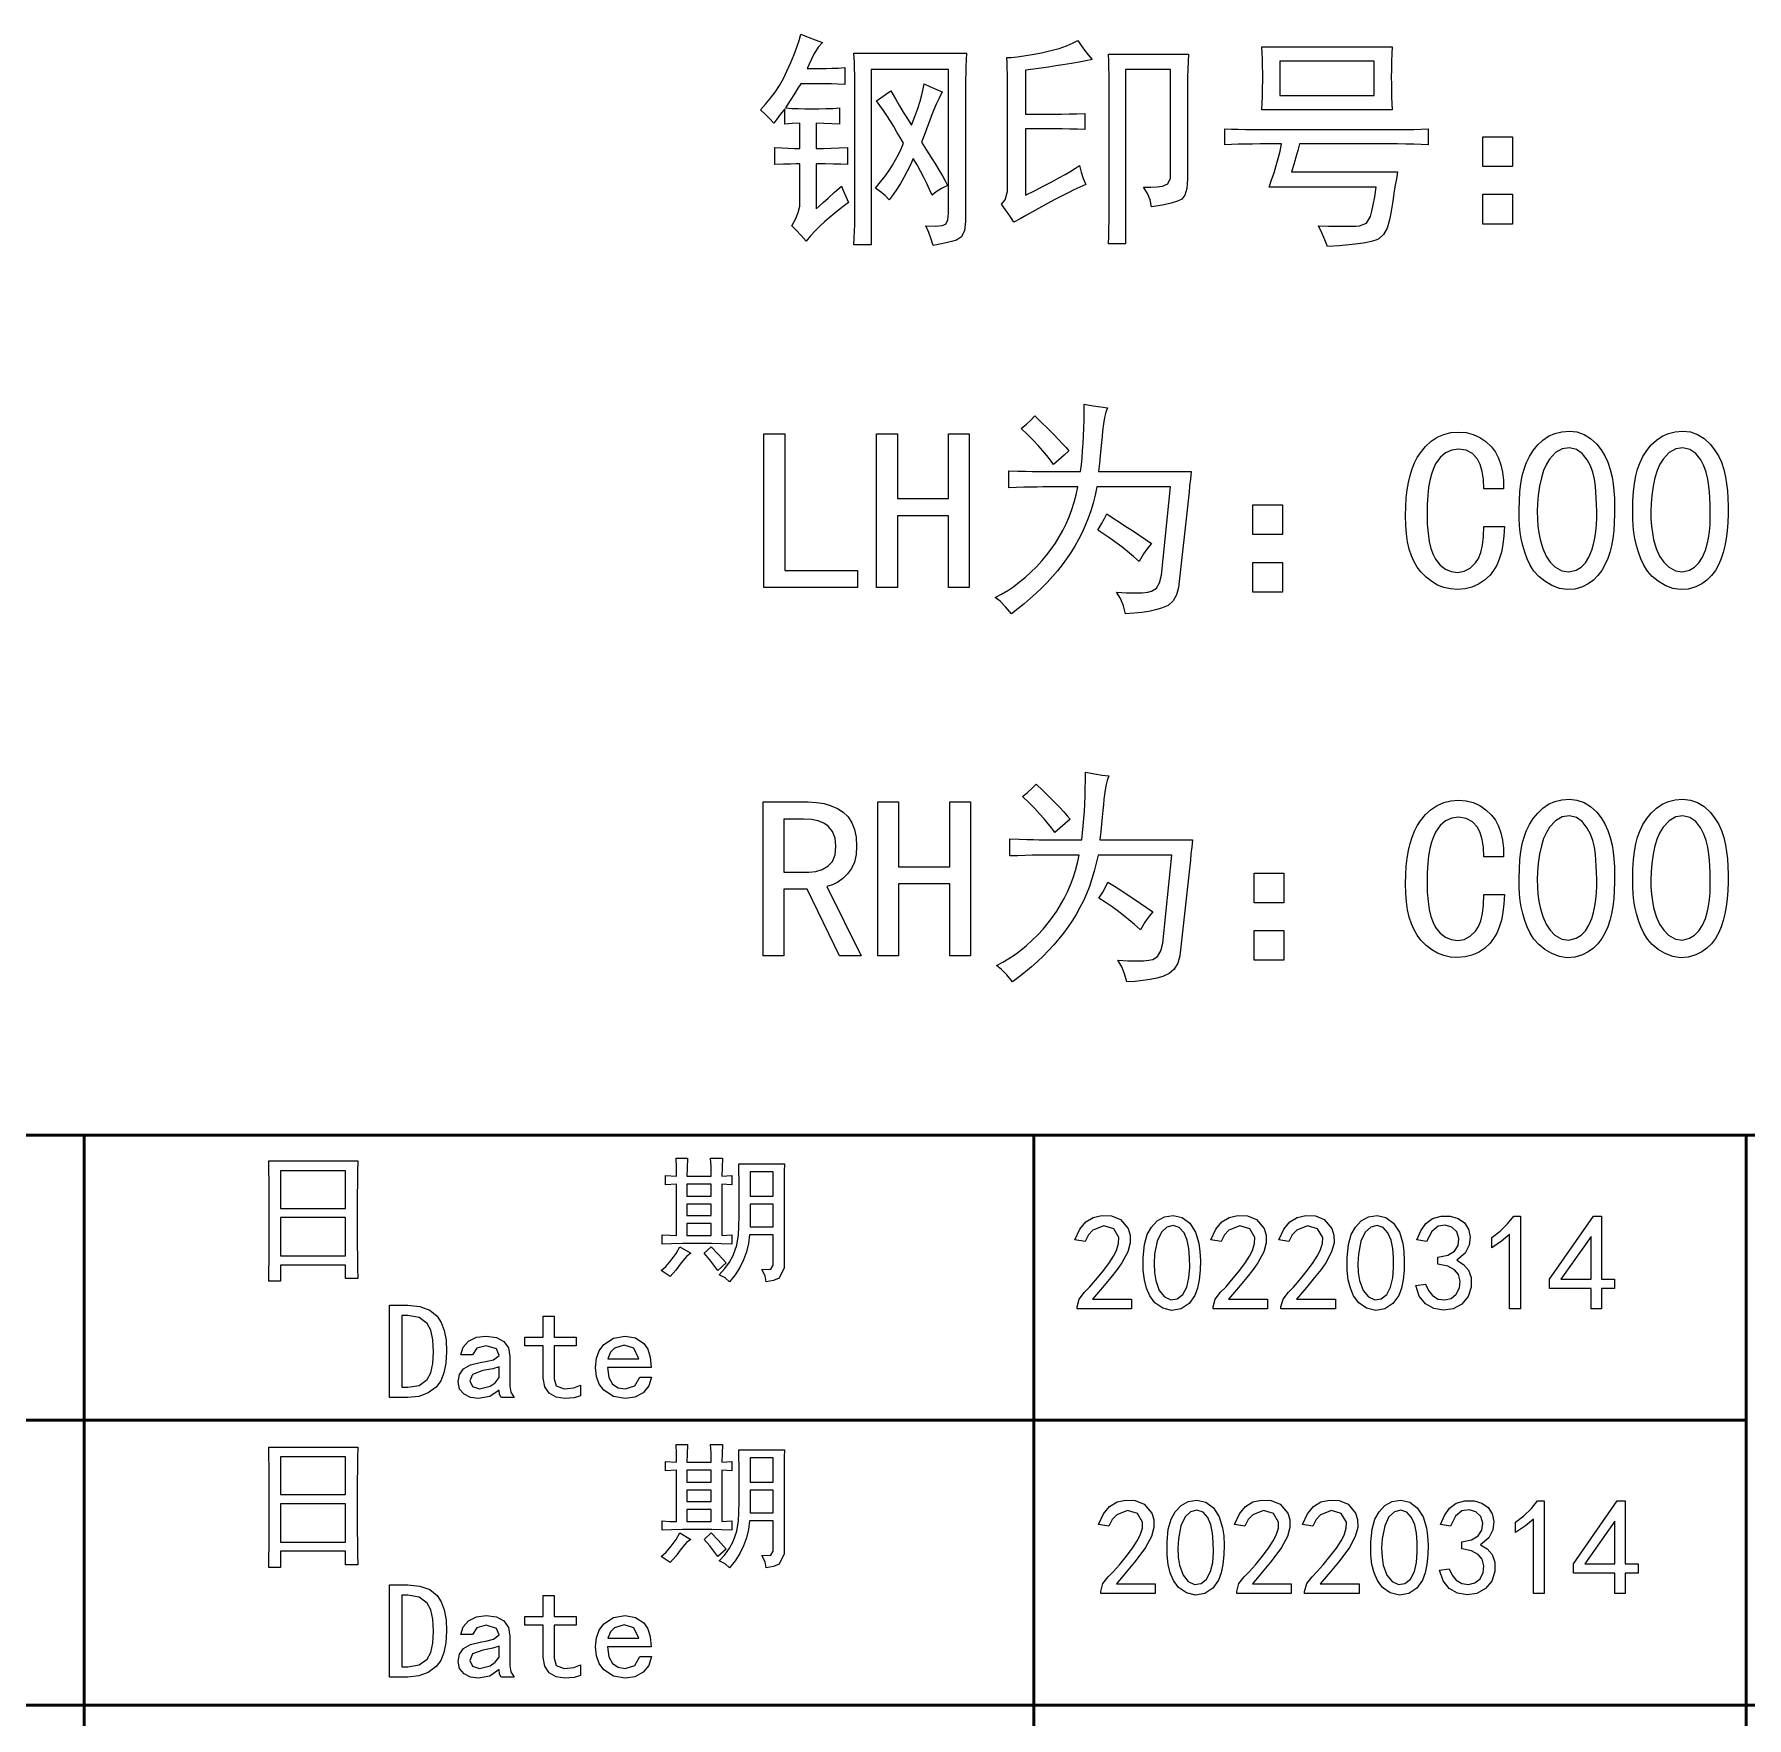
# Model space of a CAD drawing. Extents: x 0 to 1189, y 0 to 841.
# Drawn here: x 956.9 to 1011, y 54.6 to 107.8 of the extents above; entities that cross this region are included whole.
import ezdxf

# ---------------------------------------------------------------- set-up
doc = ezdxf.new("R2010")
doc.units = 0

msp = doc.modelspace()

# ---------------------------------------------------------------- linework, layer by layer
at = {"color": 7, "lineweight": 50}
for p, q in [((1179, 73), (909, 73)), ((958.502, 10), (958.502, 73)), ((988.502, 73), (988.502, 28)), ((1011.002, 10), (1011.002, 73)), ((1011.002, 64), (909, 64)), ((1179, 55), (909, 55))]:
    msp.add_line(p, q, dxfattribs=at)
at = {"color": 7, "lineweight": 25}
for points in [[(982.535, 106.186), (982.305, 106.201), (982.106, 106.211), (981.939, 106.214), (981.143, 106.214), (981.049, 106.07), (980.937, 105.894), (980.808, 105.687), (980.66, 105.447), (980.861, 105.434), (981.065, 105.426), (981.273, 105.42), (981.484, 105.418), (981.71, 105.42), (981.932, 105.426), (982.15, 105.434), (982.365, 105.447), (982.365, 104.936), (982.119, 104.951), (981.872, 104.961), (981.626, 104.964), (981.626, 104.168), (981.859, 104.17), (982.102, 104.176), (982.356, 104.184), (982.62, 104.197), (982.62, 103.657), (982.409, 103.67), (982.173, 103.678), (981.912, 103.684), (981.626, 103.686), (981.626, 102.265), (981.722, 102.348), (981.849, 102.461), (982.008, 102.603), (982.199, 102.774), (982.422, 102.975), (982.485, 102.817), (982.56, 102.647), (982.649, 102.464), (982.525, 102.37), (982.383, 102.258), (982.22, 102.128), (982.038, 101.981), (981.886, 101.851), (981.738, 101.713), (981.593, 101.565), (981.452, 101.408), (981.314, 101.242), (981.15, 101.422), (980.998, 101.583), (980.859, 101.725), (980.976, 101.934), (981.061, 102.142), (981.115, 102.35), (981.115, 103.686), (980.99, 103.684), (980.816, 103.678), (980.593, 103.67), (980.319, 103.657), (980.319, 104.197), (980.539, 104.184), (980.745, 104.176), (980.937, 104.17), (981.115, 104.168), (981.115, 104.964), (980.866, 104.957), (980.632, 104.936), (980.632, 105.418), (980.493, 105.242), (980.379, 105.09), (980.291, 104.964), (980.155, 105.112), (980.013, 105.254), (979.865, 105.39), (980.03, 105.566), (980.185, 105.753), (980.33, 105.951), (980.465, 106.16), (980.589, 106.38), (980.703, 106.612), (980.825, 106.886), (980.93, 107.139), (981.018, 107.372), (981.089, 107.584), (981.143, 107.776), (981.37, 107.685), (981.598, 107.6), (981.825, 107.521), (981.687, 107.372), (981.555, 107.151), (981.475, 106.987), (981.404, 106.836), (981.342, 106.697), (981.939, 106.697), (982.119, 106.7), (982.317, 106.71), (982.535, 106.725)], [(986.37, 107.18), (986.362, 106.972), (986.355, 106.763), (986.349, 106.555), (986.345, 106.347), (986.343, 106.138), (986.342, 105.93), (986.342, 101.867), (986.31, 101.574), (986.216, 101.375), (986.058, 101.271), (985.905, 101.228), (985.731, 101.186), (985.536, 101.143), (985.319, 101.1), (985.256, 101.309), (985.18, 101.517), (985.092, 101.725), (985.401, 101.719), (985.61, 101.738), (985.717, 101.782), (985.781, 101.91), (985.802, 102.123), (985.802, 106.668), (983.359, 106.668), (983.359, 101.129), (982.819, 101.129), (982.83, 101.343), (982.838, 101.556), (982.843, 101.766), (982.847, 101.974), (982.848, 102.18), (982.848, 106.413), (982.846, 106.514), (982.841, 106.676), (982.832, 106.898), (982.819, 107.18)], [(990.147, 103.032), (989.958, 102.946), (989.769, 102.857), (989.582, 102.766), (989.395, 102.672), (989.209, 102.576), (989.024, 102.478), (988.839, 102.378), (988.65, 102.275), (988.46, 102.169), (988.267, 102.061), (988.072, 101.951), (987.874, 101.839), (987.741, 102.041), (987.609, 102.23), (987.476, 102.407), (987.597, 102.549), (987.675, 102.805), (987.675, 105.788), (987.674, 106.051), (987.672, 106.293), (987.668, 106.512), (987.662, 106.71), (987.655, 106.885), (987.647, 107.038), (987.79, 107.044), (987.972, 107.063), (988.19, 107.094), (988.447, 107.138), (988.74, 107.194), (989.036, 107.259), (989.299, 107.33), (989.53, 107.407), (989.727, 107.49), (989.891, 107.578), (989.994, 107.423), (990.104, 107.272), (990.221, 107.125), (990.345, 106.981), (990.149, 106.938), (989.93, 106.896), (989.688, 106.853), (989.422, 106.811), (989.198, 106.776), (988.968, 106.742), (988.732, 106.708), (988.49, 106.674), (988.243, 106.64), (988.243, 105.248), (988.925, 105.248), (989.145, 105.249), (989.375, 105.253), (989.614, 105.258), (989.861, 105.266), (990.118, 105.276), (990.118, 104.765), (989.88, 104.775), (989.641, 104.783), (989.402, 104.789), (989.164, 104.792), (988.925, 104.793), (988.243, 104.793), (988.243, 102.691), (988.543, 102.843), (988.818, 102.984), (989.069, 103.116), (989.294, 103.238), (989.495, 103.35), (989.671, 103.453), (989.822, 103.546), (989.948, 103.629), (989.995, 103.424), (990.061, 103.225)], [(993.385, 107.151), (993.375, 106.913), (993.367, 106.674), (993.361, 106.436), (993.358, 106.197), (993.357, 105.958), (993.357, 103.203), (993.336, 102.904), (993.275, 102.691), (993.172, 102.563), (993.043, 102.5), (992.842, 102.439), (992.568, 102.38), (992.22, 102.322), (992.179, 102.543), (992.094, 102.751), (991.965, 102.947), (992.195, 102.95), (992.394, 102.96), (992.561, 102.975), (992.739, 103.053), (992.817, 103.231), (992.817, 106.668), (991.397, 106.668), (991.397, 101.157), (990.857, 101.157), (990.866, 101.395), (990.873, 101.637), (990.878, 101.882), (990.882, 102.129), (990.884, 102.38), (990.885, 102.634), (990.885, 105.873), (990.884, 106.082), (990.882, 106.293), (990.878, 106.505), (990.873, 106.719), (990.866, 106.934), (990.857, 107.151)], [(999.823, 107.379), (999.81, 107.159), (999.801, 106.924), (999.796, 106.676), (999.794, 106.413), (999.795, 106.199), (999.799, 105.99), (999.805, 105.786), (999.812, 105.586), (999.823, 105.39), (995.703, 105.39), (995.716, 105.598), (995.725, 105.823), (995.73, 106.067), (995.732, 106.328), (995.731, 106.551), (995.727, 106.768), (995.722, 106.979), (995.714, 107.182), (995.703, 107.379)], [(999.255, 105.845), (999.255, 106.924), (996.272, 106.924), (996.272, 105.845)], [(983.984, 105.987), (984.129, 105.736), (984.259, 105.513), (984.375, 105.319), (984.477, 105.153), (984.564, 105.016), (984.638, 104.907), (984.743, 105.18), (984.833, 105.431), (984.907, 105.66), (984.966, 105.867), (985.008, 106.051), (985.035, 106.214), (985.212, 106.122), (985.401, 106.037), (985.603, 105.958), (985.508, 105.76), (985.419, 105.564), (985.337, 105.37), (985.263, 105.177), (985.19, 104.983), (985.113, 104.783), (985.033, 104.578), (984.95, 104.367), (985.113, 104.117), (985.261, 103.885), (985.394, 103.672), (985.511, 103.477), (985.614, 103.301), (985.701, 103.143), (985.774, 103.004), (985.581, 102.906), (985.42, 102.802), (985.291, 102.691), (985.211, 102.874), (985.124, 103.061), (985.028, 103.252), (984.925, 103.449), (984.813, 103.65), (984.694, 103.856), (984.602, 103.648), (984.504, 103.448), (984.4, 103.254), (984.291, 103.067), (984.175, 102.888), (984.054, 102.715), (983.927, 102.549), (983.804, 102.679), (983.662, 102.802), (983.501, 102.918), (983.663, 103.113), (983.807, 103.298), (983.933, 103.475), (984.041, 103.643), (984.137, 103.809), (984.226, 103.98), (984.307, 104.157), (984.382, 104.339), (984.281, 104.51), (984.179, 104.683), (984.076, 104.858), (983.97, 105.035), (983.862, 105.208), (983.753, 105.372), (983.642, 105.528), (983.53, 105.674), (983.668, 105.772), (983.82, 105.876)], [(999.993, 104.765), (1000.256, 104.767), (1000.505, 104.772), (1000.739, 104.781), (1000.959, 104.793), (1000.959, 104.282), (1000.739, 104.295), (1000.505, 104.303), (1000.256, 104.309), (999.993, 104.311), (996.897, 104.311), (996.838, 104.106), (996.776, 103.891), (996.71, 103.666), (996.641, 103.43), (999.993, 103.43), (999.953, 103.211), (999.919, 103.011), (999.889, 102.828), (999.865, 102.663), (999.841, 102.499), (999.812, 102.318), (999.777, 102.122), (999.737, 101.91), (999.662, 101.648), (999.548, 101.449), (999.397, 101.313), (999.301, 101.27), (999.16, 101.23), (998.974, 101.192), (998.743, 101.158), (998.466, 101.126), (998.144, 101.098), (997.777, 101.072), (997.695, 101.283), (997.601, 101.501), (997.493, 101.725), (997.813, 101.717), (998.091, 101.713), (998.328, 101.711), (998.522, 101.713), (998.675, 101.717), (998.786, 101.725), (999.01, 101.814), (999.141, 102.024), (999.184, 102.183), (999.226, 102.389), (999.269, 102.644), (999.311, 102.947), (995.931, 102.947), (996.013, 103.174), (996.089, 103.401), (996.158, 103.629), (996.221, 103.856), (996.278, 104.083), (996.328, 104.311), (995.647, 104.311), (995.411, 104.309), (995.183, 104.306), (994.961, 104.3), (994.747, 104.292), (994.539, 104.282), (994.539, 104.793), (994.747, 104.783), (994.961, 104.775), (995.183, 104.77), (995.411, 104.766), (995.647, 104.765)], [(1002.686, 104.538), (1003.624, 104.538), (1003.624, 103.6), (1002.686, 103.6)], [(1002.686, 102.72), (1003.624, 102.72), (1003.624, 101.782), (1002.686, 101.782)], [(990.832, 95.978), (990.779, 95.836), (990.736, 95.666), (990.701, 95.467), (990.676, 95.239), (990.66, 95.07), (990.642, 94.883), (990.622, 94.678), (990.6, 94.457), (990.575, 94.217), (990.548, 93.961), (993.474, 93.961), (993.447, 93.728), (993.424, 93.514), (993.405, 93.316), (993.389, 93.137), (993.076, 90.296), (993.01, 90.064), (992.899, 89.877), (992.741, 89.737), (992.536, 89.643), (992.345, 89.591), (992.136, 89.547), (991.909, 89.513), (991.664, 89.488), (991.4, 89.472), (991.331, 89.725), (991.236, 89.952), (991.116, 90.154), (991.433, 90.137), (991.702, 90.131), (991.924, 90.137), (992.098, 90.154), (992.224, 90.183), (992.372, 90.277), (992.476, 90.448), (992.536, 90.694), (992.82, 93.478), (990.491, 93.478), (990.435, 93.22), (990.371, 92.969), (990.298, 92.725), (990.216, 92.487), (990.125, 92.256), (990.026, 92.033), (989.917, 91.816), (989.8, 91.605), (989.674, 91.402), (989.539, 91.205), (989.396, 91.014), (989.247, 90.827), (989.09, 90.644), (988.926, 90.464), (988.754, 90.289), (988.576, 90.118), (988.391, 89.951), (988.198, 89.787), (987.999, 89.628), (987.792, 89.472), (987.609, 89.693), (987.439, 89.864), (987.281, 89.984), (987.48, 90.09), (987.676, 90.208), (987.866, 90.336), (988.052, 90.475), (988.234, 90.625), (988.411, 90.786), (988.583, 90.957), (988.751, 91.14), (988.914, 91.333), (989.054, 91.516), (989.185, 91.705), (989.307, 91.902), (989.419, 92.106), (989.521, 92.317), (989.615, 92.535), (989.699, 92.76), (989.773, 92.992), (989.839, 93.232), (989.894, 93.478), (988.957, 93.478), (988.788, 93.477), (988.603, 93.475), (988.403, 93.471), (988.187, 93.465), (987.955, 93.458), (987.707, 93.45), (987.707, 93.989), (987.994, 93.979), (988.243, 93.971), (988.453, 93.966), (988.625, 93.962), (988.758, 93.961), (989.98, 93.961), (990.003, 94.178), (990.024, 94.4), (990.043, 94.627), (990.058, 94.859), (990.071, 95.096), (990.081, 95.337), (990.088, 95.584), (990.092, 95.835), (990.093, 96.092), (990.377, 96.041), (990.623, 96.003)], [(988.105, 95.325), (988.266, 95.457), (988.408, 95.59), (988.531, 95.722), (988.748, 95.512), (988.943, 95.319), (989.119, 95.143), (989.273, 94.985), (989.406, 94.844), (989.519, 94.721), (989.61, 94.614), (989.456, 94.479), (989.295, 94.337), (989.127, 94.188), (989.03, 94.323), (988.916, 94.467), (988.786, 94.62), (988.64, 94.782), (988.478, 94.954), (988.299, 95.134)], [(1003.367, 92.228), (1003.351, 91.932), (1003.318, 91.662), (1003.27, 91.418), (1003.205, 91.198), (1003.124, 91.005), (1003.026, 90.837), (1002.912, 90.694), (1002.735, 90.53), (1002.544, 90.403), (1002.34, 90.312), (1002.122, 90.258), (1001.89, 90.239), (1001.668, 90.255), (1001.457, 90.301), (1001.258, 90.378), (1001.069, 90.486), (1000.891, 90.624), (1000.725, 90.793), (1000.612, 90.942), (1000.514, 91.112), (1000.431, 91.303), (1000.363, 91.514), (1000.31, 91.747), (1000.272, 92), (1000.25, 92.274), (1000.242, 92.569), (1000.248, 92.857), (1000.265, 93.129), (1000.294, 93.383), (1000.335, 93.621), (1000.387, 93.842), (1000.45, 94.046), (1000.526, 94.234), (1000.612, 94.404), (1000.711, 94.558), (1000.875, 94.757), (1001.053, 94.921), (1001.247, 95.048), (1001.456, 95.138), (1001.679, 95.193), (1001.918, 95.211), (1002.16, 95.192), (1002.384, 95.136), (1002.591, 95.042), (1002.782, 94.911), (1002.955, 94.742), (1003.08, 94.575), (1003.181, 94.387), (1003.257, 94.178), (1003.309, 93.947), (1003.336, 93.695), (1003.339, 93.421), (1002.714, 93.421), (1002.701, 93.714), (1002.664, 93.968), (1002.602, 94.183), (1002.515, 94.359), (1002.36, 94.532), (1002.161, 94.637), (1001.918, 94.671), (1001.702, 94.642), (1001.51, 94.554), (1001.34, 94.408), (1001.194, 94.203), (1001.122, 94.056), (1001.062, 93.882), (1001.012, 93.683), (1000.973, 93.458), (1000.946, 93.207), (1000.929, 92.929), (1000.924, 92.626), (1000.931, 92.302), (1000.954, 92.012), (1000.991, 91.756), (1001.044, 91.534), (1001.111, 91.345), (1001.194, 91.191), (1001.338, 91.011), (1001.503, 90.882), (1001.686, 90.805), (1001.89, 90.779), (1002.092, 90.812), (1002.281, 90.912), (1002.458, 91.078), (1002.55, 91.219), (1002.622, 91.405), (1002.673, 91.635), (1002.703, 91.909), (1002.714, 92.228)], [(1003.841, 93.037), (1003.859, 93.326), (1003.889, 93.59), (1003.931, 93.829), (1003.986, 94.042), (1004.054, 94.231), (1004.156, 94.441), (1004.278, 94.632), (1004.419, 94.804), (1004.58, 94.955), (1004.76, 95.08), (1004.96, 95.168), (1005.179, 95.222), (1005.418, 95.239), (1005.658, 95.214), (1005.883, 95.136), (1006.091, 95.008), (1006.284, 94.828), (1006.422, 94.654), (1006.539, 94.464), (1006.635, 94.256), (1006.711, 94.032), (1006.767, 93.791), (1006.801, 93.577), (1006.825, 93.353), (1006.842, 93.119), (1006.849, 92.875), (1006.848, 92.621), (1006.838, 92.356), (1006.818, 92.094), (1006.788, 91.849), (1006.746, 91.621), (1006.693, 91.409), (1006.629, 91.214), (1006.554, 91.035), (1006.448, 90.843), (1006.322, 90.676), (1006.177, 90.534), (1006.013, 90.417), (1005.83, 90.325), (1005.588, 90.253), (1005.347, 90.236), (1005.105, 90.274), (1004.864, 90.367), (1004.64, 90.498), (1004.452, 90.648), (1004.299, 90.817), (1004.182, 91.006), (1004.089, 91.208), (1004.011, 91.415), (1003.947, 91.627), (1003.898, 91.845), (1003.868, 92.033), (1003.848, 92.247), (1003.836, 92.485), (1003.834, 92.749)], [(1007.427, 93.037), (1007.445, 93.326), (1007.475, 93.59), (1007.518, 93.829), (1007.573, 94.042), (1007.64, 94.231), (1007.742, 94.441), (1007.864, 94.632), (1008.005, 94.804), (1008.166, 94.955), (1008.346, 95.08), (1008.546, 95.168), (1008.765, 95.222), (1009.004, 95.239), (1009.245, 95.214), (1009.469, 95.136), (1009.678, 95.008), (1009.87, 94.828), (1010.008, 94.654), (1010.125, 94.464), (1010.222, 94.256), (1010.298, 94.032), (1010.353, 93.791), (1010.387, 93.577), (1010.412, 93.353), (1010.428, 93.119), (1010.435, 92.875), (1010.434, 92.621), (1010.424, 92.356), (1010.405, 92.094), (1010.374, 91.849), (1010.332, 91.621), (1010.279, 91.409), (1010.215, 91.214), (1010.14, 91.035), (1010.034, 90.843), (1009.909, 90.676), (1009.764, 90.534), (1009.599, 90.417), (1009.416, 90.325), (1009.174, 90.253), (1008.933, 90.236), (1008.691, 90.274), (1008.45, 90.367), (1008.226, 90.498), (1008.038, 90.648), (1007.885, 90.817), (1007.768, 91.006), (1007.676, 91.208), (1007.598, 91.415), (1007.534, 91.627), (1007.484, 91.845), (1007.455, 92.033), (1007.434, 92.247), (1007.423, 92.485), (1007.42, 92.749)], [(982.933, 90.296), (979.978, 90.296), (979.978, 95.154), (980.632, 95.154), (980.632, 90.836), (982.933, 90.836)], [(986.463, 90.296), (985.809, 90.296), (985.809, 92.569), (984.19, 92.569), (984.19, 90.296), (983.536, 90.296), (983.536, 95.154), (984.19, 95.154), (984.19, 93.109), (985.809, 93.109), (985.809, 95.154), (986.463, 95.154)], [(1004.438, 93.208), (1004.415, 92.952), (1004.406, 92.706), (1004.409, 92.469), (1004.425, 92.242), (1004.453, 92.024), (1004.494, 91.816), (1004.577, 91.533), (1004.682, 91.294), (1004.811, 91.1), (1004.963, 90.95), (1005.182, 90.825), (1005.405, 90.792), (1005.631, 90.85), (1005.79, 90.948), (1005.925, 91.085), (1006.038, 91.26), (1006.128, 91.475), (1006.184, 91.666), (1006.228, 91.864), (1006.259, 92.068), (1006.278, 92.28), (1006.284, 92.498), (1006.282, 92.716), (1006.277, 92.925), (1006.269, 93.127), (1006.257, 93.321), (1006.241, 93.506), (1006.21, 93.728), (1006.156, 93.94), (1006.082, 94.14), (1005.986, 94.33), (1005.828, 94.537), (1005.639, 94.665), (1005.418, 94.714), (1005.19, 94.681), (1004.982, 94.562), (1004.793, 94.359), (1004.692, 94.195), (1004.606, 93.997), (1004.535, 93.767), (1004.479, 93.504)], [(1008.024, 93.208), (1008.002, 92.952), (1007.992, 92.706), (1007.995, 92.469), (1008.011, 92.242), (1008.04, 92.024), (1008.081, 91.816), (1008.163, 91.533), (1008.269, 91.294), (1008.398, 91.1), (1008.549, 90.95), (1008.769, 90.825), (1008.991, 90.792), (1009.217, 90.85), (1009.376, 90.948), (1009.512, 91.085), (1009.625, 91.26), (1009.714, 91.475), (1009.77, 91.666), (1009.814, 91.864), (1009.845, 92.068), (1009.864, 92.28), (1009.87, 92.498), (1009.869, 92.716), (1009.864, 92.925), (1009.855, 93.127), (1009.843, 93.321), (1009.828, 93.506), (1009.796, 93.728), (1009.743, 93.94), (1009.668, 94.14), (1009.572, 94.33), (1009.414, 94.537), (1009.225, 94.665), (1009.004, 94.714), (1008.777, 94.681), (1008.568, 94.562), (1008.379, 94.359), (1008.278, 94.195), (1008.193, 93.997), (1008.122, 93.767), (1008.065, 93.504)], [(990.803, 92.626), (991.006, 92.495), (991.209, 92.364), (991.412, 92.231), (991.615, 92.097), (991.818, 91.962), (992.021, 91.826), (992.224, 91.688), (992.104, 91.549), (991.971, 91.36), (991.826, 91.12), (991.646, 91.28), (991.464, 91.433), (991.28, 91.581), (991.093, 91.723), (990.904, 91.859), (990.713, 91.99), (990.519, 92.114), (990.639, 92.31), (990.734, 92.481)], [(995.419, 92.91), (996.357, 92.91), (996.357, 91.972), (995.419, 91.972)], [(995.419, 91.092), (996.357, 91.092), (996.357, 90.154), (995.419, 90.154)], [(990.873, 84.35), (990.82, 84.208), (990.777, 84.038), (990.742, 83.839), (990.716, 83.612), (990.701, 83.442), (990.683, 83.255), (990.663, 83.05), (990.641, 82.829), (990.616, 82.59), (990.589, 82.333), (993.515, 82.333), (993.488, 82.101), (993.465, 81.886), (993.446, 81.689), (993.43, 81.509), (993.117, 78.668), (993.051, 78.436), (992.94, 78.249), (992.781, 78.109), (992.577, 78.015), (992.386, 77.963), (992.177, 77.919), (991.95, 77.885), (991.705, 77.86), (991.441, 77.844), (991.371, 78.097), (991.277, 78.324), (991.157, 78.526), (991.474, 78.509), (991.743, 78.504), (991.965, 78.509), (992.139, 78.526), (992.265, 78.555), (992.413, 78.649), (992.517, 78.82), (992.577, 79.066), (992.861, 81.85), (990.532, 81.85), (990.476, 81.592), (990.412, 81.341), (990.339, 81.097), (990.257, 80.859), (990.166, 80.629), (990.066, 80.405), (989.958, 80.188), (989.841, 79.977), (989.715, 79.774), (989.58, 79.577), (989.437, 79.386), (989.288, 79.199), (989.131, 79.016), (988.966, 78.837), (988.795, 78.661), (988.617, 78.49), (988.432, 78.323), (988.239, 78.159), (988.04, 78), (987.833, 77.844), (987.65, 78.065), (987.479, 78.236), (987.322, 78.356), (987.521, 78.462), (987.717, 78.58), (987.907, 78.708), (988.093, 78.847), (988.275, 78.997), (988.452, 79.158), (988.624, 79.329), (988.792, 79.512), (988.955, 79.705), (989.095, 79.888), (989.226, 80.077), (989.348, 80.274), (989.46, 80.478), (989.562, 80.689), (989.656, 80.907), (989.74, 81.132), (989.814, 81.364), (989.879, 81.604), (989.935, 81.85), (988.998, 81.85), (988.829, 81.849), (988.644, 81.847), (988.444, 81.843), (988.228, 81.838), (987.996, 81.83), (987.748, 81.822), (987.748, 82.362), (988.035, 82.351), (988.284, 82.343), (988.494, 82.338), (988.666, 82.334), (988.799, 82.333), (990.02, 82.333), (990.044, 82.55), (990.065, 82.772), (990.084, 82.999), (990.099, 83.231), (990.112, 83.468), (990.121, 83.709), (990.128, 83.956), (990.133, 84.207), (990.134, 84.464), (990.418, 84.413), (990.664, 84.375)], [(988.145, 83.697), (988.306, 83.829), (988.448, 83.962), (988.572, 84.094), (988.788, 83.884), (988.984, 83.691), (989.159, 83.515), (989.314, 83.357), (989.447, 83.216), (989.56, 83.093), (989.651, 82.987), (989.496, 82.851), (989.336, 82.709), (989.168, 82.56), (989.071, 82.695), (988.957, 82.839), (988.827, 82.992), (988.681, 83.154), (988.519, 83.326), (988.34, 83.507)], [(983.047, 78.668), (982.365, 78.668), (981.342, 80.771), (980.603, 80.771), (980.603, 78.668), (979.95, 78.668), (979.95, 83.526), (981.37, 83.526), (981.633, 83.513), (981.875, 83.474), (982.097, 83.409), (982.298, 83.317), (982.478, 83.2), (982.632, 83.052), (982.751, 82.872), (982.836, 82.659), (982.888, 82.413), (982.905, 82.134), (982.887, 81.866), (982.834, 81.63), (982.745, 81.426), (982.62, 81.254), (982.473, 81.112), (982.315, 80.998), (982.146, 80.913), (981.967, 80.856)], [(986.503, 78.668), (985.85, 78.668), (985.85, 80.941), (984.231, 80.941), (984.231, 78.668), (983.577, 78.668), (983.577, 83.526), (984.231, 83.526), (984.231, 81.481), (985.85, 81.481), (985.85, 83.526), (986.503, 83.526)], [(1003.367, 80.6), (1003.351, 80.304), (1003.318, 80.034), (1003.27, 79.79), (1003.205, 79.57), (1003.124, 79.377), (1003.026, 79.209), (1002.912, 79.066), (1002.735, 78.902), (1002.544, 78.775), (1002.34, 78.684), (1002.122, 78.63), (1001.89, 78.612), (1001.668, 78.627), (1001.457, 78.673), (1001.258, 78.75), (1001.069, 78.858), (1000.891, 78.996), (1000.725, 79.166), (1000.612, 79.314), (1000.514, 79.484), (1000.431, 79.675), (1000.363, 79.886), (1000.31, 80.119), (1000.272, 80.372), (1000.25, 80.646), (1000.242, 80.941), (1000.248, 81.229), (1000.265, 81.501), (1000.294, 81.755), (1000.335, 81.993), (1000.387, 82.214), (1000.45, 82.418), (1000.526, 82.606), (1000.612, 82.776), (1000.711, 82.93), (1000.875, 83.129), (1001.053, 83.293), (1001.247, 83.42), (1001.456, 83.511), (1001.679, 83.565), (1001.918, 83.583), (1002.16, 83.564), (1002.384, 83.508), (1002.591, 83.414), (1002.782, 83.283), (1002.955, 83.114), (1003.08, 82.947), (1003.181, 82.759), (1003.257, 82.55), (1003.309, 82.319), (1003.336, 82.067), (1003.339, 81.793), (1002.714, 81.793), (1002.701, 82.086), (1002.664, 82.34), (1002.602, 82.555), (1002.515, 82.731), (1002.36, 82.904), (1002.161, 83.009), (1001.918, 83.043), (1001.702, 83.014), (1001.51, 82.926), (1001.34, 82.78), (1001.194, 82.575), (1001.122, 82.428), (1001.062, 82.255), (1001.012, 82.055), (1000.973, 81.83), (1000.946, 81.579), (1000.929, 81.301), (1000.924, 80.998), (1000.931, 80.674), (1000.954, 80.384), (1000.991, 80.128), (1001.044, 79.906), (1001.111, 79.718), (1001.194, 79.563), (1001.338, 79.383), (1001.503, 79.254), (1001.686, 79.177), (1001.89, 79.151), (1002.092, 79.184), (1002.281, 79.284), (1002.458, 79.45), (1002.55, 79.591), (1002.622, 79.777), (1002.673, 80.007), (1002.703, 80.281), (1002.714, 80.6)], [(1003.841, 81.409), (1003.859, 81.698), (1003.889, 81.962), (1003.931, 82.201), (1003.986, 82.414), (1004.054, 82.603), (1004.156, 82.813), (1004.278, 83.004), (1004.419, 83.176), (1004.58, 83.327), (1004.76, 83.452), (1004.96, 83.541), (1005.179, 83.594), (1005.418, 83.612), (1005.658, 83.586), (1005.883, 83.509), (1006.091, 83.38), (1006.284, 83.2), (1006.422, 83.026), (1006.539, 82.836), (1006.635, 82.629), (1006.711, 82.404), (1006.767, 82.163), (1006.801, 81.949), (1006.825, 81.725), (1006.842, 81.492), (1006.849, 81.247), (1006.848, 80.993), (1006.838, 80.728), (1006.818, 80.466), (1006.788, 80.221), (1006.746, 79.993), (1006.693, 79.781), (1006.629, 79.586), (1006.554, 79.407), (1006.448, 79.215), (1006.322, 79.048), (1006.177, 78.906), (1006.013, 78.789), (1005.83, 78.697), (1005.588, 78.625), (1005.347, 78.608), (1005.105, 78.646), (1004.864, 78.739), (1004.64, 78.87), (1004.452, 79.02), (1004.299, 79.189), (1004.182, 79.379), (1004.089, 79.58), (1004.011, 79.787), (1003.947, 79.999), (1003.898, 80.217), (1003.868, 80.405), (1003.848, 80.619), (1003.836, 80.857), (1003.834, 81.121)], [(1007.427, 81.409), (1007.445, 81.698), (1007.475, 81.962), (1007.518, 82.201), (1007.573, 82.414), (1007.64, 82.603), (1007.742, 82.813), (1007.864, 83.004), (1008.005, 83.176), (1008.166, 83.327), (1008.346, 83.452), (1008.546, 83.541), (1008.765, 83.594), (1009.004, 83.612), (1009.245, 83.586), (1009.469, 83.509), (1009.678, 83.38), (1009.87, 83.2), (1010.008, 83.026), (1010.125, 82.836), (1010.222, 82.629), (1010.298, 82.404), (1010.353, 82.163), (1010.387, 81.949), (1010.412, 81.725), (1010.428, 81.492), (1010.435, 81.247), (1010.434, 80.993), (1010.424, 80.728), (1010.405, 80.466), (1010.374, 80.221), (1010.332, 79.993), (1010.279, 79.781), (1010.215, 79.586), (1010.14, 79.407), (1010.034, 79.215), (1009.909, 79.048), (1009.764, 78.906), (1009.599, 78.789), (1009.416, 78.697), (1009.174, 78.625), (1008.933, 78.608), (1008.691, 78.646), (1008.45, 78.739), (1008.226, 78.87), (1008.038, 79.02), (1007.885, 79.189), (1007.768, 79.379), (1007.676, 79.58), (1007.598, 79.787), (1007.534, 79.999), (1007.484, 80.217), (1007.455, 80.405), (1007.434, 80.619), (1007.423, 80.857), (1007.42, 81.121)], [(982.251, 82.134), (982.224, 82.38), (982.144, 82.589), (982.01, 82.759), (981.87, 82.859), (981.694, 82.93), (981.48, 82.972), (981.228, 82.987), (980.603, 82.987), (980.603, 81.31), (981.399, 81.31), (981.617, 81.331), (981.816, 81.392), (981.995, 81.495), (982.138, 81.648), (982.223, 81.861)], [(1004.438, 81.58), (1004.415, 81.324), (1004.406, 81.078), (1004.409, 80.842), (1004.425, 80.614), (1004.453, 80.397), (1004.494, 80.188), (1004.577, 79.905), (1004.682, 79.666), (1004.811, 79.472), (1004.963, 79.322), (1005.182, 79.197), (1005.405, 79.164), (1005.631, 79.222), (1005.79, 79.32), (1005.925, 79.457), (1006.038, 79.632), (1006.128, 79.847), (1006.184, 80.038), (1006.228, 80.236), (1006.259, 80.441), (1006.278, 80.652), (1006.284, 80.87), (1006.282, 81.088), (1006.277, 81.297), (1006.269, 81.499), (1006.257, 81.693), (1006.241, 81.879), (1006.21, 82.101), (1006.156, 82.312), (1006.082, 82.512), (1005.986, 82.702), (1005.828, 82.909), (1005.639, 83.037), (1005.418, 83.086), (1005.19, 83.053), (1004.982, 82.934), (1004.793, 82.731), (1004.692, 82.567), (1004.606, 82.369), (1004.535, 82.139), (1004.479, 81.876)], [(1008.024, 81.58), (1008.002, 81.324), (1007.992, 81.078), (1007.995, 80.842), (1008.011, 80.614), (1008.04, 80.397), (1008.081, 80.188), (1008.163, 79.905), (1008.269, 79.666), (1008.398, 79.472), (1008.549, 79.322), (1008.769, 79.197), (1008.991, 79.164), (1009.217, 79.222), (1009.376, 79.32), (1009.512, 79.457), (1009.625, 79.632), (1009.714, 79.847), (1009.77, 80.038), (1009.814, 80.236), (1009.845, 80.441), (1009.864, 80.652), (1009.87, 80.87), (1009.869, 81.088), (1009.864, 81.297), (1009.855, 81.499), (1009.843, 81.693), (1009.828, 81.879), (1009.796, 82.101), (1009.743, 82.312), (1009.668, 82.512), (1009.572, 82.702), (1009.414, 82.909), (1009.225, 83.037), (1009.004, 83.086), (1008.777, 83.053), (1008.568, 82.934), (1008.379, 82.731), (1008.278, 82.567), (1008.193, 82.369), (1008.122, 82.139), (1008.065, 81.876)], [(995.46, 81.282), (996.398, 81.282), (996.398, 80.344), (995.46, 80.344)], [(990.844, 80.998), (991.047, 80.867), (991.25, 80.736), (991.453, 80.603), (991.656, 80.469), (991.859, 80.334), (992.062, 80.198), (992.265, 80.06), (992.145, 79.922), (992.012, 79.732), (991.867, 79.492), (991.687, 79.652), (991.505, 79.805), (991.321, 79.953), (991.134, 80.095), (990.945, 80.231), (990.754, 80.362), (990.56, 80.487), (990.68, 80.682), (990.775, 80.853)], [(995.46, 79.464), (996.398, 79.464), (996.398, 78.526), (995.46, 78.526)], [(967.146, 72.186), (967.14, 71.844), (967.135, 71.488), (967.132, 71.116), (967.13, 70.729), (967.129, 70.328), (967.13, 69.926), (967.132, 69.54), (967.135, 69.168), (967.14, 68.811), (967.146, 68.47), (966.754, 68.47), (966.754, 68.896), (964.709, 68.896), (964.709, 68.385), (964.334, 68.385), (964.34, 68.709), (964.345, 69.056), (964.348, 69.424), (964.35, 69.814), (964.351, 70.226), (964.35, 70.574), (964.349, 70.913), (964.347, 71.244), (964.343, 71.566), (964.339, 71.88), (964.334, 72.186)], [(977.219, 71.708), (977.215, 71.977), (977.202, 72.271), (977.56, 72.271), (977.548, 71.96), (977.543, 71.708), (978.31, 71.708), (978.306, 72.011), (978.293, 72.271), (978.668, 72.271), (978.656, 71.985), (978.651, 71.708), (978.958, 71.726), (978.958, 71.436), (978.651, 71.453), (978.651, 69.833), (978.958, 69.851), (978.958, 69.561), (978.638, 69.574), (978.327, 69.578), (977.407, 69.578), (977.058, 69.574), (976.759, 69.561), (976.759, 69.851), (977.002, 69.838), (977.219, 69.833), (977.219, 71.453), (976.862, 71.436), (976.862, 71.726)], [(979.913, 68.76), (980.198, 68.768), (980.271, 68.896), (980.271, 69.851), (979.521, 69.851), (979.485, 69.582), (979.422, 69.32), (979.333, 69.066), (979.216, 68.822), (979.068, 68.589), (978.89, 68.368), (978.749, 68.5), (978.566, 68.589), (978.743, 68.786), (978.888, 68.991), (979.001, 69.203), (979.116, 69.527), (979.171, 69.851), (979.185, 70.112), (979.194, 70.464), (979.197, 70.907), (979.196, 71.263), (979.192, 71.581), (979.187, 71.86), (979.18, 72.101), (980.629, 72.101), (980.619, 71.869), (980.613, 71.608), (980.612, 71.316), (980.612, 68.811), (980.458, 68.487), (980.279, 68.414), (980.049, 68.368), (980.015, 68.559)], [(966.754, 70.686), (966.754, 71.879), (964.709, 71.879), (964.709, 70.686)], [(978.31, 71.078), (978.31, 71.453), (977.543, 71.453), (977.543, 71.078)], [(980.271, 71.078), (980.271, 71.845), (979.538, 71.845), (979.538, 71.078)], [(966.754, 69.186), (966.754, 70.396), (964.709, 70.396), (964.709, 69.186)], [(978.31, 70.464), (978.31, 70.822), (977.543, 70.822), (977.543, 70.464)], [(980.271, 70.106), (980.271, 70.822), (979.538, 70.822), (979.538, 70.106)], [(989.866, 67.583), (989.934, 67.826), (990.104, 68.043), (990.265, 68.205), (990.453, 68.418), (990.667, 68.683), (990.868, 68.951), (991.015, 69.175), (991.11, 69.356), (991.18, 69.577), (991.187, 69.765), (991.025, 70.046), (990.709, 70.14), (990.369, 70.004), (990.226, 69.854), (990.121, 69.646), (989.798, 69.697), (989.953, 70.036), (990.147, 70.268), (990.379, 70.406), (990.65, 70.464), (990.957, 70.455), (991.238, 70.336), (991.477, 70.055), (991.54, 69.848), (991.545, 69.603), (991.466, 69.313), (991.281, 68.972), (991.133, 68.763), (990.931, 68.501), (990.673, 68.188), (990.36, 67.822), (991.587, 67.822), (991.587, 67.515), (989.866, 67.515)], [(991.959, 69.142), (991.999, 69.548), (992.087, 69.859), (992.221, 70.099), (992.402, 70.293), (992.63, 70.421), (992.905, 70.464), (993.184, 70.402), (993.425, 70.217), (993.608, 69.938), (993.715, 69.594), (993.75, 69.332), (993.764, 69.045), (993.757, 68.734), (993.727, 68.43), (993.67, 68.165), (993.587, 67.941), (993.406, 67.681), (993.152, 67.515), (992.862, 67.462), (992.573, 67.54), (992.325, 67.709), (992.163, 67.924), (992.061, 68.169), (991.993, 68.427), (991.959, 68.738)], [(994.162, 67.583), (994.23, 67.826), (994.401, 68.043), (994.562, 68.205), (994.749, 68.418), (994.963, 68.683), (995.164, 68.951), (995.312, 69.175), (995.406, 69.356), (995.477, 69.577), (995.483, 69.765), (995.321, 70.046), (995.006, 70.14), (994.665, 70.004), (994.522, 69.854), (994.418, 69.646), (994.094, 69.697), (994.249, 70.036), (994.443, 70.268), (994.675, 70.406), (994.946, 70.464), (995.253, 70.455), (995.534, 70.336), (995.773, 70.055), (995.837, 69.848), (995.841, 69.603), (995.762, 69.313), (995.577, 68.972), (995.43, 68.763), (995.227, 68.501), (994.969, 68.188), (994.656, 67.822), (995.883, 67.822), (995.883, 67.515), (994.162, 67.515)], [(996.306, 67.583), (996.374, 67.826), (996.545, 68.043), (996.706, 68.205), (996.893, 68.418), (997.107, 68.683), (997.308, 68.951), (997.456, 69.175), (997.551, 69.356), (997.621, 69.577), (997.627, 69.765), (997.465, 70.046), (997.15, 70.14), (996.809, 70.004), (996.666, 69.854), (996.562, 69.646), (996.238, 69.697), (996.394, 70.036), (996.587, 70.268), (996.82, 70.406), (997.09, 70.464), (997.397, 70.455), (997.678, 70.336), (997.917, 70.055), (997.981, 69.848), (997.985, 69.603), (997.906, 69.313), (997.721, 68.972), (997.574, 68.763), (997.372, 68.501), (997.114, 68.188), (996.801, 67.822), (998.028, 67.822), (998.028, 67.515), (996.306, 67.515)], [(998.399, 69.142), (998.44, 69.548), (998.527, 69.859), (998.661, 70.099), (998.843, 70.293), (999.071, 70.421), (999.345, 70.464), (999.625, 70.402), (999.865, 70.217), (1000.049, 69.938), (1000.155, 69.594), (1000.19, 69.332), (1000.204, 69.045), (1000.198, 68.734), (1000.167, 68.43), (1000.111, 68.165), (1000.027, 67.941), (999.846, 67.681), (999.593, 67.515), (999.303, 67.462), (999.013, 67.54), (998.766, 67.709), (998.604, 67.924), (998.502, 68.169), (998.433, 68.427), (998.399, 68.738)], [(1000.568, 68.248), (1000.875, 68.299), (1000.965, 68.097), (1001.097, 67.933), (1001.269, 67.826), (1001.48, 67.796), (1001.687, 67.847), (1001.847, 67.984), (1001.945, 68.175), (1001.966, 68.393), (1001.913, 68.597), (1001.787, 68.751), (1001.576, 68.859), (1001.267, 68.93), (1001.267, 69.151), (1001.576, 69.215), (1001.787, 69.339), (1001.904, 69.516), (1001.932, 69.739), (1001.868, 69.952), (1001.71, 70.097), (1001.499, 70.159), (1001.276, 70.123), (1001.069, 69.961), (1000.909, 69.646), (1000.602, 69.697), (1000.724, 69.978), (1000.884, 70.208), (1001.095, 70.37), (1001.369, 70.447), (1001.657, 70.445), (1001.906, 70.37), (1002.102, 70.229), (1002.23, 70.029), (1002.283, 69.788), (1002.256, 69.526), (1002.124, 69.271), (1001.864, 69.049), (1002.075, 68.921), (1002.23, 68.742), (1002.315, 68.506), (1002.315, 68.205), (1002.22, 67.905), (1002.017, 67.668), (1001.744, 67.517), (1001.438, 67.472), (1001.135, 67.528), (1000.875, 67.677), (1000.679, 67.918)], [(1003.531, 69.867), (1003.279, 69.65), (1002.968, 69.441), (1002.968, 69.765), (1003.235, 69.969), (1003.468, 70.197), (1003.667, 70.447), (1003.872, 70.447), (1003.872, 67.515), (1003.531, 67.515)], [(1006.108, 68.163), (1004.796, 68.163), (1004.796, 68.452), (1006.176, 70.447), (1006.432, 70.447), (1006.432, 68.452), (1006.841, 68.452), (1006.841, 68.163), (1006.432, 68.163), (1006.432, 67.515), (1006.108, 67.515)], [(978.31, 69.833), (978.31, 70.208), (977.543, 70.208), (977.543, 69.833)], [(992.317, 69.245), (992.298, 68.944), (992.309, 68.665), (992.351, 68.41), (992.464, 68.097), (992.632, 67.89), (992.83, 67.798), (993.033, 67.83), (993.21, 67.971), (993.331, 68.205), (993.401, 68.499), (993.425, 68.819), (993.418, 69.136), (993.399, 69.424), (993.348, 69.684), (993.246, 69.918), (993.097, 70.087), (992.905, 70.148), (992.705, 70.099), (992.53, 69.935), (992.396, 69.652)], [(998.757, 69.245), (998.738, 68.944), (998.75, 68.665), (998.791, 68.41), (998.904, 68.097), (999.073, 67.89), (999.271, 67.798), (999.473, 67.83), (999.65, 67.971), (999.772, 68.205), (999.842, 68.499), (999.865, 68.819), (999.859, 69.136), (999.84, 69.424), (999.789, 69.684), (999.686, 69.918), (999.537, 70.087), (999.345, 70.148), (999.145, 70.099), (998.97, 69.935), (998.836, 69.652)], [(1006.108, 68.452), (1006.108, 69.799), (1005.153, 68.452)], [(977.663, 69.271), (977.528, 69.171), (977.364, 68.973), (977.188, 68.74), (977.015, 68.538), (976.725, 68.726), (976.883, 68.868), (977.049, 69.058), (977.202, 69.269), (977.322, 69.476)], [(978.515, 68.726), (978.272, 69.066), (978.089, 69.271), (978.31, 69.476), (978.532, 69.245), (978.788, 68.964)], [(969.952, 66.162), (969.932, 65.798), (969.869, 65.491), (969.765, 65.24), (969.62, 65.046), (969.373, 64.861), (969.075, 64.75), (968.725, 64.713), (968.146, 64.713), (968.146, 67.628), (968.725, 67.628), (969.109, 67.59), (969.418, 67.477), (969.654, 67.287), (969.785, 67.089), (969.878, 66.836), (969.934, 66.527)], [(969.543, 66.162), (969.521, 66.541), (969.452, 66.837), (969.339, 67.049), (969.083, 67.24), (968.725, 67.304), (968.538, 67.304), (968.538, 65.037), (968.725, 65.037), (969.083, 65.099), (969.339, 65.284), (969.452, 65.492), (969.521, 65.784)], [(974.18, 64.765), (973.984, 64.705), (973.686, 64.679), (973.409, 64.722), (973.192, 64.85), (973.051, 65.054), (973.004, 65.327), (973.004, 66.35), (972.425, 66.35), (972.425, 66.623), (973.004, 66.623), (973.004, 67.287), (973.345, 67.287), (973.345, 66.623), (974.044, 66.623), (974.044, 66.35), (973.345, 66.35), (973.345, 65.31), (973.413, 65.08), (973.669, 64.986), (973.976, 65.02), (974.18, 65.105)], [(972.087, 64.713), (971.678, 64.713), (971.627, 64.807), (971.61, 64.952), (971.32, 64.748), (970.962, 64.679), (970.711, 64.713), (970.502, 64.816), (970.361, 64.982), (970.314, 65.208), (970.357, 65.438), (970.485, 65.617), (970.702, 65.745), (971.013, 65.821), (971.237, 65.86), (971.431, 65.907), (971.61, 66.043), (971.533, 66.248), (971.201, 66.35), (970.903, 66.273), (970.775, 66.06), (970.4, 66.06), (970.479, 66.305), (970.647, 66.495), (970.892, 66.616), (971.201, 66.657), (971.529, 66.614), (971.763, 66.486), (971.904, 66.282), (971.951, 66.009), (971.951, 65.071), (971.985, 64.884)], [(976.429, 65.361), (976.344, 65.084), (976.156, 64.867), (975.896, 64.726), (975.594, 64.679), (975.221, 64.745), (974.92, 64.944), (974.774, 65.141), (974.686, 65.383), (974.656, 65.668), (974.686, 65.953), (974.774, 66.194), (974.92, 66.392), (975.221, 66.591), (975.594, 66.657), (975.92, 66.599), (976.182, 66.426), (976.31, 66.24), (976.386, 65.987), (976.412, 65.668), (975.031, 65.668), (975.072, 65.348), (975.193, 65.14), (975.374, 65.025), (975.594, 64.986), (975.901, 65.08), (976.054, 65.361)], [(976.02, 65.941), (975.866, 66.273), (975.56, 66.367), (975.253, 66.273), (975.134, 66.143), (975.048, 65.941)], [(971.61, 65.344), (971.61, 65.685), (971.414, 65.625), (971.099, 65.566), (970.766, 65.446), (970.689, 65.242), (970.766, 65.063), (970.996, 64.986), (971.329, 65.071), (971.488, 65.182)], [(967.146, 63.15), (967.14, 62.808), (967.135, 62.452), (967.132, 62.08), (967.13, 61.693), (967.129, 61.292), (967.13, 60.89), (967.132, 60.504), (967.135, 60.132), (967.14, 59.775), (967.146, 59.434), (966.754, 59.434), (966.754, 59.86), (964.709, 59.86), (964.709, 59.349), (964.334, 59.349), (964.34, 59.673), (964.345, 60.02), (964.348, 60.388), (964.35, 60.778), (964.351, 61.19), (964.35, 61.538), (964.349, 61.877), (964.347, 62.208), (964.343, 62.53), (964.339, 62.844), (964.334, 63.15)], [(966.754, 61.65), (966.754, 62.843), (964.709, 62.843), (964.709, 61.65)], [(977.219, 62.673), (977.215, 62.941), (977.202, 63.235), (977.56, 63.235), (977.548, 62.924), (977.543, 62.673), (978.31, 62.673), (978.306, 62.975), (978.293, 63.235), (978.668, 63.235), (978.656, 62.95), (978.651, 62.673), (978.958, 62.69), (978.958, 62.4), (978.651, 62.417), (978.651, 60.798), (978.958, 60.815), (978.958, 60.525), (978.638, 60.538), (978.327, 60.542), (977.407, 60.542), (977.058, 60.538), (976.759, 60.525), (976.759, 60.815), (977.002, 60.802), (977.219, 60.798), (977.219, 62.417), (976.862, 62.4), (976.862, 62.69)], [(979.913, 59.724), (980.198, 59.732), (980.271, 59.86), (980.271, 60.815), (979.521, 60.815), (979.485, 60.546), (979.422, 60.284), (979.333, 60.03), (979.216, 59.786), (979.068, 59.553), (978.89, 59.332), (978.749, 59.464), (978.566, 59.553), (978.743, 59.75), (978.888, 59.955), (979.001, 60.167), (979.116, 60.491), (979.171, 60.815), (979.185, 61.076), (979.194, 61.428), (979.197, 61.871), (979.196, 62.227), (979.192, 62.545), (979.187, 62.824), (979.18, 63.065), (980.629, 63.065), (980.619, 62.833), (980.613, 62.572), (980.612, 62.28), (980.612, 59.775), (980.458, 59.451), (980.279, 59.378), (980.049, 59.332), (980.015, 59.523)], [(980.271, 62.042), (980.271, 62.809), (979.538, 62.809), (979.538, 62.042)], [(978.31, 62.042), (978.31, 62.417), (977.543, 62.417), (977.543, 62.042)], [(978.31, 61.428), (978.31, 61.786), (977.543, 61.786), (977.543, 61.428)], [(980.271, 61.07), (980.271, 61.786), (979.538, 61.786), (979.538, 61.07)], [(966.754, 60.15), (966.754, 61.36), (964.709, 61.36), (964.709, 60.15)], [(978.31, 60.798), (978.31, 61.173), (977.543, 61.173), (977.543, 60.798)], [(990.616, 58.592), (990.684, 58.835), (990.854, 59.052), (991.015, 59.214), (991.203, 59.427), (991.417, 59.691), (991.618, 59.959), (991.765, 60.184), (991.86, 60.365), (991.93, 60.586), (991.937, 60.774), (991.775, 61.055), (991.459, 61.149), (991.119, 61.012), (990.976, 60.863), (990.871, 60.654), (990.548, 60.706), (990.703, 61.044), (990.897, 61.277), (991.129, 61.415), (991.4, 61.473), (991.707, 61.464), (991.988, 61.345), (992.227, 61.063), (992.29, 60.857), (992.295, 60.612), (992.216, 60.322), (992.031, 59.981), (991.883, 59.772), (991.681, 59.51), (991.423, 59.196), (991.11, 58.831), (992.337, 58.831), (992.337, 58.524), (990.616, 58.524)], [(992.709, 60.151), (992.749, 60.556), (992.837, 60.867), (992.971, 61.108), (993.152, 61.302), (993.38, 61.43), (993.655, 61.473), (993.934, 61.411), (994.175, 61.225), (994.358, 60.946), (994.465, 60.603), (994.5, 60.341), (994.514, 60.054), (994.507, 59.742), (994.477, 59.438), (994.42, 59.174), (994.337, 58.95), (994.156, 58.69), (993.902, 58.524), (993.612, 58.47), (993.323, 58.549), (993.075, 58.718), (992.913, 58.933), (992.811, 59.178), (992.743, 59.436), (992.709, 59.747)], [(993.067, 60.253), (993.048, 59.953), (993.059, 59.674), (993.101, 59.419), (993.214, 59.105), (993.382, 58.899), (993.58, 58.807), (993.783, 58.839), (993.96, 58.98), (994.081, 59.214), (994.151, 59.508), (994.175, 59.828), (994.168, 60.145), (994.149, 60.433), (994.098, 60.693), (993.996, 60.927), (993.847, 61.095), (993.655, 61.157), (993.455, 61.108), (993.28, 60.944), (993.146, 60.661)], [(994.912, 58.592), (994.98, 58.835), (995.151, 59.052), (995.312, 59.214), (995.499, 59.427), (995.713, 59.691), (995.914, 59.959), (996.062, 60.184), (996.156, 60.365), (996.227, 60.586), (996.233, 60.774), (996.071, 61.055), (995.756, 61.149), (995.415, 61.012), (995.272, 60.863), (995.168, 60.654), (994.844, 60.706), (994.999, 61.044), (995.193, 61.277), (995.425, 61.415), (995.696, 61.473), (996.003, 61.464), (996.284, 61.345), (996.523, 61.063), (996.587, 60.857), (996.591, 60.612), (996.512, 60.322), (996.327, 59.981), (996.18, 59.772), (995.977, 59.51), (995.719, 59.196), (995.406, 58.831), (996.633, 58.831), (996.633, 58.524), (994.912, 58.524)], [(997.056, 58.592), (997.124, 58.835), (997.295, 59.052), (997.456, 59.214), (997.643, 59.427), (997.857, 59.691), (998.058, 59.959), (998.206, 60.184), (998.301, 60.365), (998.371, 60.586), (998.377, 60.774), (998.215, 61.055), (997.9, 61.149), (997.559, 61.012), (997.416, 60.863), (997.312, 60.654), (996.988, 60.706), (997.144, 61.044), (997.337, 61.277), (997.57, 61.415), (997.84, 61.473), (998.147, 61.464), (998.428, 61.345), (998.667, 61.063), (998.731, 60.857), (998.735, 60.612), (998.656, 60.322), (998.471, 59.981), (998.324, 59.772), (998.122, 59.51), (997.864, 59.196), (997.551, 58.831), (998.778, 58.831), (998.778, 58.524), (997.056, 58.524)], [(999.149, 60.151), (999.19, 60.556), (999.277, 60.867), (999.411, 61.108), (999.593, 61.302), (999.821, 61.43), (1000.095, 61.473), (1000.375, 61.411), (1000.615, 61.225), (1000.799, 60.946), (1000.905, 60.603), (1000.94, 60.341), (1000.954, 60.054), (1000.948, 59.742), (1000.917, 59.438), (1000.861, 59.174), (1000.777, 58.95), (1000.596, 58.69), (1000.343, 58.524), (1000.053, 58.47), (999.763, 58.549), (999.516, 58.718), (999.354, 58.933), (999.252, 59.178), (999.183, 59.436), (999.149, 59.747)], [(999.507, 60.253), (999.488, 59.953), (999.5, 59.674), (999.541, 59.419), (999.654, 59.105), (999.823, 58.899), (1000.021, 58.807), (1000.223, 58.839), (1000.4, 58.98), (1000.522, 59.214), (1000.592, 59.508), (1000.615, 59.828), (1000.609, 60.145), (1000.59, 60.433), (1000.539, 60.693), (1000.436, 60.927), (1000.287, 61.095), (1000.095, 61.157), (999.895, 61.108), (999.72, 60.944), (999.586, 60.661)], [(1001.318, 59.257), (1001.625, 59.308), (1001.715, 59.105), (1001.847, 58.941), (1002.019, 58.835), (1002.23, 58.805), (1002.437, 58.856), (1002.597, 58.992), (1002.695, 59.184), (1002.716, 59.402), (1002.663, 59.606), (1002.537, 59.76), (1002.326, 59.868), (1002.017, 59.938), (1002.017, 60.16), (1002.326, 60.224), (1002.537, 60.348), (1002.654, 60.524), (1002.682, 60.748), (1002.618, 60.961), (1002.46, 61.106), (1002.249, 61.168), (1002.026, 61.132), (1001.819, 60.97), (1001.659, 60.654), (1001.352, 60.706), (1001.474, 60.987), (1001.634, 61.217), (1001.845, 61.379), (1002.119, 61.456), (1002.407, 61.453), (1002.656, 61.379), (1002.852, 61.238), (1002.98, 61.038), (1003.033, 60.797), (1003.006, 60.535), (1002.874, 60.279), (1002.614, 60.058), (1002.825, 59.93), (1002.98, 59.751), (1003.065, 59.514), (1003.065, 59.214), (1002.97, 58.914), (1002.767, 58.677), (1002.494, 58.526), (1002.188, 58.481), (1001.885, 58.537), (1001.625, 58.686), (1001.429, 58.926)], [(1004.281, 60.876), (1004.029, 60.659), (1003.718, 60.45), (1003.718, 60.774), (1003.985, 60.978), (1004.218, 61.206), (1004.417, 61.456), (1004.622, 61.456), (1004.622, 58.524), (1004.281, 58.524)], [(1006.858, 59.171), (1005.546, 59.171), (1005.546, 59.461), (1006.926, 61.456), (1007.182, 61.456), (1007.182, 59.461), (1007.591, 59.461), (1007.591, 59.171), (1007.182, 59.171), (1007.182, 58.524), (1006.858, 58.524)], [(1006.858, 59.461), (1006.858, 60.808), (1005.903, 59.461)], [(977.663, 60.235), (977.528, 60.135), (977.364, 59.937), (977.188, 59.704), (977.015, 59.502), (976.725, 59.69), (976.883, 59.832), (977.049, 60.022), (977.202, 60.233), (977.322, 60.44)], [(978.515, 59.69), (978.272, 60.03), (978.089, 60.235), (978.31, 60.44), (978.532, 60.209), (978.788, 59.928)], [(969.952, 57.333), (969.932, 56.969), (969.869, 56.662), (969.765, 56.411), (969.62, 56.217), (969.373, 56.032), (969.075, 55.921), (968.725, 55.884), (968.146, 55.884), (968.146, 58.799), (968.725, 58.799), (969.109, 58.761), (969.418, 58.647), (969.654, 58.458), (969.785, 58.26), (969.878, 58.006), (969.934, 57.697)], [(969.543, 57.333), (969.521, 57.712), (969.452, 58.007), (969.339, 58.219), (969.083, 58.411), (968.725, 58.475), (968.538, 58.475), (968.538, 56.208), (968.725, 56.208), (969.083, 56.27), (969.339, 56.455), (969.452, 56.663), (969.521, 56.955)], [(974.18, 55.935), (973.984, 55.876), (973.686, 55.85), (973.409, 55.893), (973.192, 56.021), (973.051, 56.225), (973.004, 56.498), (973.004, 57.521), (972.425, 57.521), (972.425, 57.793), (973.004, 57.793), (973.004, 58.458), (973.345, 58.458), (973.345, 57.793), (974.044, 57.793), (974.044, 57.521), (973.345, 57.521), (973.345, 56.481), (973.413, 56.251), (973.669, 56.157), (973.976, 56.191), (974.18, 56.276)], [(972.087, 55.884), (971.678, 55.884), (971.627, 55.978), (971.61, 56.123), (971.32, 55.918), (970.962, 55.85), (970.711, 55.884), (970.502, 55.986), (970.361, 56.153), (970.314, 56.378), (970.357, 56.609), (970.485, 56.788), (970.702, 56.915), (971.013, 56.992), (971.237, 57.03), (971.431, 57.077), (971.61, 57.214), (971.533, 57.418), (971.201, 57.521), (970.903, 57.444), (970.775, 57.231), (970.4, 57.231), (970.479, 57.476), (970.647, 57.665), (970.892, 57.787), (971.201, 57.827), (971.529, 57.785), (971.763, 57.657), (971.904, 57.452), (971.951, 57.18), (971.951, 56.242), (971.985, 56.055)], [(976.429, 56.532), (976.344, 56.255), (976.156, 56.038), (975.896, 55.897), (975.594, 55.85), (975.221, 55.916), (974.92, 56.114), (974.774, 56.312), (974.686, 56.554), (974.656, 56.839), (974.686, 57.124), (974.774, 57.365), (974.92, 57.563), (975.221, 57.761), (975.594, 57.827), (975.92, 57.77), (976.182, 57.597), (976.31, 57.411), (976.386, 57.158), (976.412, 56.839), (975.031, 56.839), (975.072, 56.519), (975.193, 56.31), (975.374, 56.195), (975.594, 56.157), (975.901, 56.251), (976.054, 56.532)], [(976.02, 57.111), (975.866, 57.444), (975.56, 57.538), (975.253, 57.444), (975.134, 57.314), (975.048, 57.111)], [(971.61, 56.515), (971.61, 56.856), (971.414, 56.796), (971.099, 56.736), (970.766, 56.617), (970.689, 56.413), (970.766, 56.234), (970.996, 56.157), (971.329, 56.242), (971.488, 56.353)]]:
    msp.add_lwpolyline(points, close=True, dxfattribs=at)

doc.saveas('drawing.dxf')
